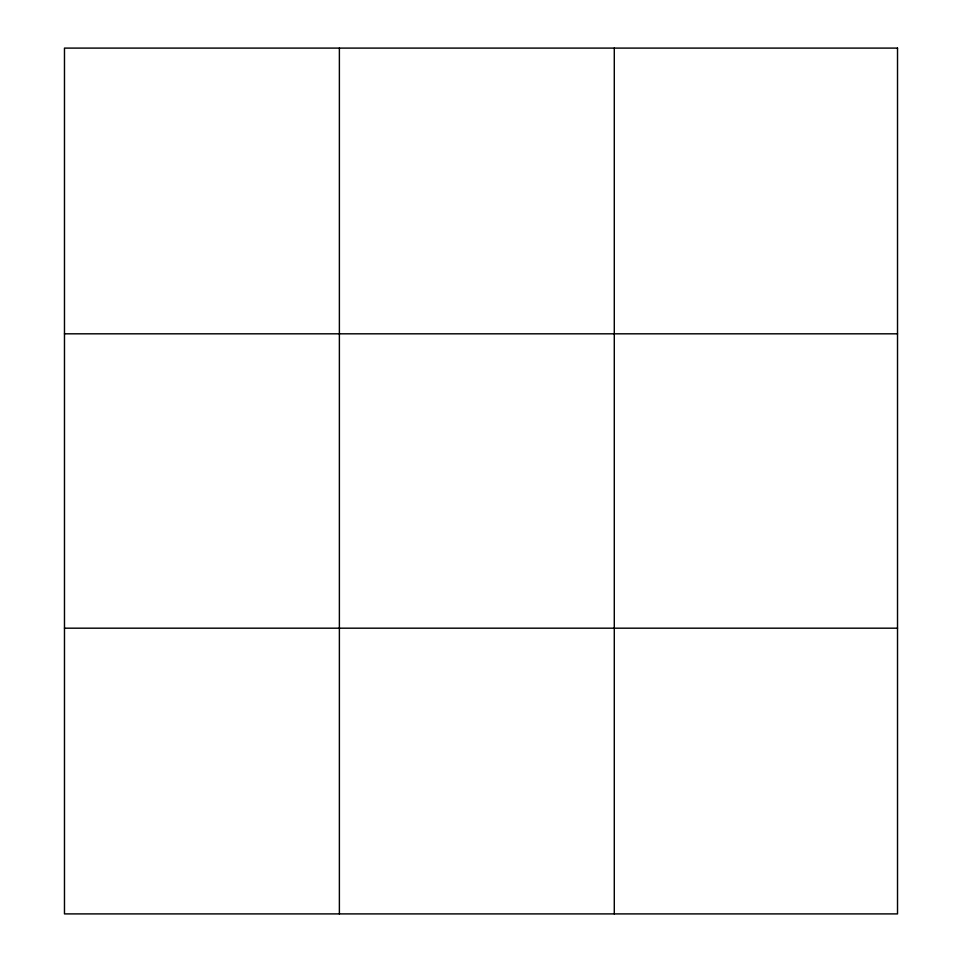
<?xml version="1.0" encoding="UTF-8"?>
<svg xmlns="http://www.w3.org/2000/svg" width="962" height="962" viewBox="0 0 962 962"><rect width="100%" height="100%" fill="white"/><g stroke="black" fill="none" stroke-linecap="round" stroke-linejoin="round"><path stroke-width="1.44" d="M339.382 48.1L339.382 913.9M614.285 48.1L614.285 913.9M64.478 333.814L897.522 333.814M64.478 628.186L897.522 628.186M897.522 48.1L897.522 913.9L64.478 913.9L64.478 48.1L897.522 48.1"/></g></svg>
